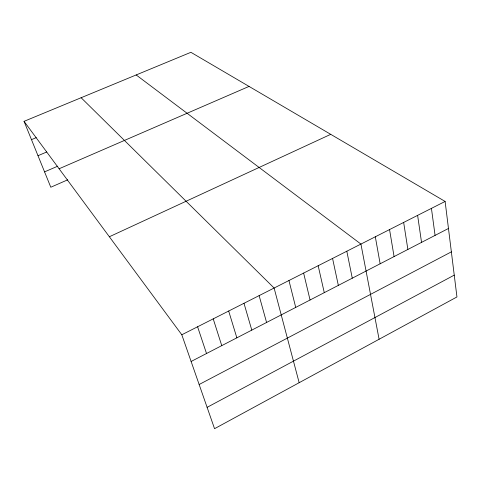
<?xml version="1.0" encoding="UTF-8"?>
<svg xmlns="http://www.w3.org/2000/svg" width="481" height="481" viewBox="0 0 481 481"><rect width="100%" height="100%" fill="white"/><g stroke="black" fill="none" stroke-linecap="round" stroke-linejoin="round"><path stroke-width="0.72" d="M207.113 407.341L454.244 275.132M199.146 384.505L451.364 251.864M191.119 361.471L448.466 228.469M181.806 334.77L445.117 201.443L456.95 296.951L214.55 428.691L181.806 334.77L24.05 121.338L190.897 52.309L445.117 201.443M109.355 236.748L330.73 134.337M67.731 179.81L50.794 187.235L24.05 121.338M44.559 171.879L57.768 166.167M59.103 168.759L249.044 86.418M37.999 155.706L46.717 151.99M31.481 139.646L36.237 137.644M136.177 74.952L360.924 244.071L379.094 339.267M81.127 97.727L274.11 288.029L299.164 382.708M197.595 326.773L206.523 353.511M213.215 318.861L221.765 345.635M228.679 311.033L236.856 337.836M243.981 303.289L251.797 330.116M259.121 295.617L266.582 322.474M288.949 280.519L295.719 307.413M303.631 273.082L310.065 300M318.169 265.716L324.272 292.652M332.563 258.429L338.341 285.383M346.813 251.214L352.272 278.186M375.312 236.79L380.146 263.78M389.556 229.575L394.083 256.577M403.655 222.438L407.876 249.447M417.616 215.368L421.542 242.388M431.433 208.369L435.071 235.395"/></g></svg>
